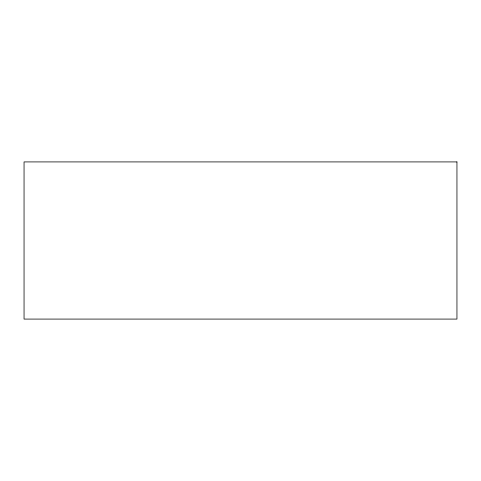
<?xml version="1.0" encoding="UTF-8"?>
<svg xmlns="http://www.w3.org/2000/svg" width="481" height="481" viewBox="0 0 481 481"><rect width="100%" height="100%" fill="white"/><g stroke="black" fill="none" stroke-linecap="round" stroke-linejoin="round"><path stroke-width="0.72" d="M456.95 161.917L24.05 161.917L24.05 319.083L456.95 319.083L456.95 161.917"/></g></svg>
